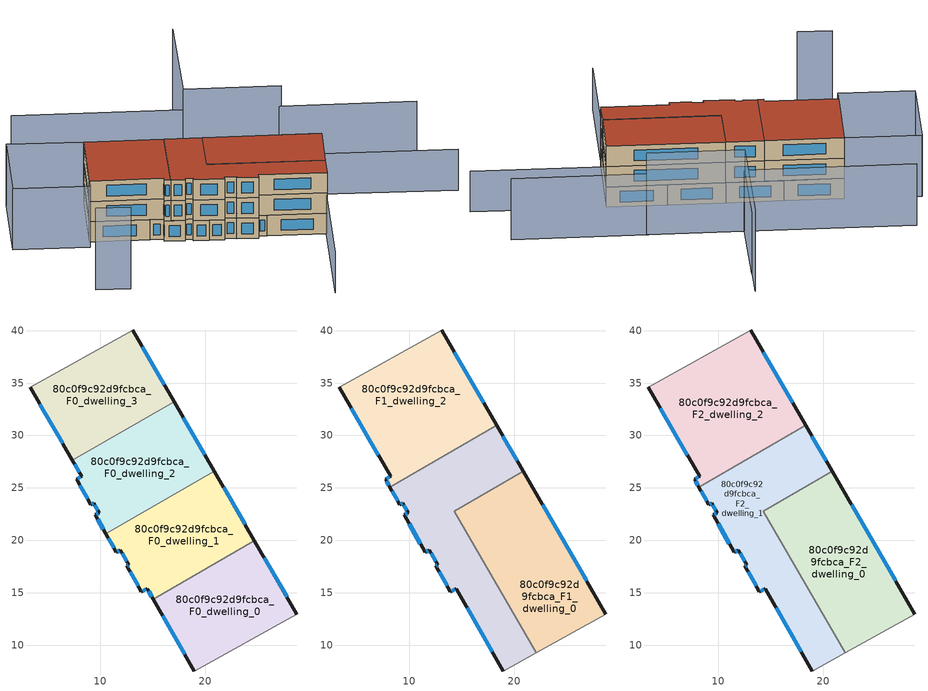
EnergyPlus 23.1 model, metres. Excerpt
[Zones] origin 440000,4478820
80c0f9c92d9fcbca_F0_dwelling_0
 floor ground (EU_floor_Construction): 24.7,19.97 28.76,12.96 18.95,7.53 15.05,14.38 z0
 wall outside (EU_wall_Construction): 28.76,12.96 24.7,19.97 / 15.05,14.38 18.95,7.53 z0:3
 wall adiabatic (EU_wall_Construction): 18.95,7.53 28.76,12.96 z0:3
 wall to 80c0f9c92d9fcbca_F0_dwelling_1 (EU_wall_Construction): 24.7,19.97 15.05,14.38 z0:3
 window (EU_Window_Construction): 27.81,14.6 25.65,18.33 / 15.96,12.77 18.03,9.13 z0.7:2.3
80c0f9c92d9fcbca_F0_dwelling_1
 floor ground (EU_floor_Construction): 20.87,26.59 24.7,19.97 15.05,14.38 14.47,15.39 13.92,15.07 12.51,17.56 12.71,17.67 11.91,19.07 11.53,18.85 10.53,20.61 z0
 wall outside (EU_wall_Construction): 10.53,20.61 11.53,18.85 11.91,19.07 12.71,17.67 12.51,17.56 13.92,15.07 14.47,15.39 15.05,14.38 / 24.7,19.97 20.87,26.59 z0:3
 wall to 80c0f9c92d9fcbca_F0_dwelling_2 (EU_wall_Construction): 20.87,26.59 10.53,20.61 z0:3
 window (EU_Window_Construction): 14.05,15.14 14.34,15.31 / 12.84,16.97 13.59,15.65 / 12.66,17.64 12.55,17.58 / 12.1,18.74 12.52,17.99 / 11.62,18.9 11.82,19.02 / 10.77,20.2 11.3,19.26 / 23.8,21.52 21.76,25.04 / 14.61,15.15 14.91,14.61 z0.7:2.3
80c0f9c92d9fcbca_F0_dwelling_2
 floor ground (EU_floor_Construction): 17.02,33.23 20.87,26.59 10.53,20.61 9.5,22.42 9.88,22.64 9.36,23.55 9.09,23.4 7.72,25.81 8.2,26.13 7.33,27.62 z0
 wall outside (EU_wall_Construction): 7.33,27.62 8.2,26.13 7.72,25.81 9.09,23.4 9.36,23.55 9.88,22.64 9.5,22.42 10.53,20.61 / 20.87,26.59 17.02,33.23 z0:3
 wall to 80c0f9c92d9fcbca_F0_dwelling_3 (EU_wall_Construction): 17.02,33.23 7.33,27.62 z0:3
 window (EU_Window_Construction): 9.79,22.59 9.59,22.47 / 9.48,23.34 9.75,22.85 / 9.15,23.44 9.29,23.52 / 8.04,25.24 8.77,23.96 / 8.09,26.05 7.83,25.88 / 7.53,27.27 8,26.48 / 19.97,28.15 17.92,31.68 / 9.74,22 10.29,21.03 z0.7:2.3
80c0f9c92d9fcbca_F0_dwelling_3
 floor ground (EU_floor_Construction): 13.07,40.06 17.02,33.23 7.33,27.62 3.28,34.59 z0
 wall outside (EU_wall_Construction): 17.02,33.23 13.07,40.06 / 3.28,34.59 7.33,27.62 z0:3
 wall adiabatic (EU_wall_Construction): 13.07,40.06 3.28,34.59 z0:3
 window (EU_Window_Construction): 16.1,34.83 13.99,38.46 / 4.23,32.96 6.38,29.25 z0.7:2.3
80c0f9c92d9fcbca_F1_dwelling_0
 floor to 80c0f9c92d9fcbca_F0_dwelling_0 (EU_floor_Construction): 24.7,19.97 28.76,12.96 22.1,9.27 18.11,16.15 z3
 floor to 80c0f9c92d9fcbca_F0_dwelling_1 (EU_floor_Construction): 20.88,26.57 24.7,19.97 18.11,16.15 14.29,22.75 z3
 wall outside (EU_wall_Construction): 28.76,12.96 20.88,26.57 z3:6
 wall adiabatic (EU_wall_Construction): 22.1,9.27 28.76,12.96 z3:6
 wall to 80c0f9c92d9fcbca_F1_dwelling_1 (EU_wall_Construction): 20.88,26.57 14.29,22.75 22.1,9.27 z3:6
 window (EU_Window_Construction): 26.91,16.15 22.72,23.38 z3.7:5.3
80c0f9c92d9fcbca_F1_dwelling_1
 floor to 80c0f9c92d9fcbca_F0_dwelling_0 (EU_floor_Construction): 18.11,16.15 22.1,9.27 18.94,7.53 15.05,14.38 z3
 floor to 80c0f9c92d9fcbca_F0_dwelling_1 (EU_floor_Construction): 20.87,26.59 20.88,26.57 14.29,22.75 18.11,16.15 15.05,14.38 14.47,15.39 13.92,15.07 12.5,17.56 12.71,17.67 11.91,19.07 11.53,18.85 10.53,20.61 z3
 floor to 80c0f9c92d9fcbca_F0_dwelling_2 (EU_floor_Construction): 18.33,30.97 20.87,26.59 10.53,20.61 9.5,22.42 9.88,22.64 9.36,23.55 9.09,23.4 8.14,25.07 z3
 wall outside (EU_wall_Construction): 8.14,25.07 9.09,23.4 9.36,23.55 9.88,22.64 9.5,22.42 11.53,18.85 11.91,19.07 12.71,17.67 12.51,17.56 13.92,15.07 14.47,15.39 18.95,7.53 / 20.88,26.57 18.33,30.97 z3:6
 wall adiabatic (EU_wall_Construction): 18.95,7.53 22.1,9.27 z3:6
 wall to 80c0f9c92d9fcbca_F1_dwelling_2 (EU_wall_Construction): 18.33,30.97 8.14,25.07 z3:6
 window (EU_Window_Construction): 15.52,13.55 17.9,9.37 / 14.05,15.14 14.34,15.31 / 12.84,16.97 13.59,15.65 / 12.66,17.64 12.55,17.58 / 12.1,18.74 12.52,17.99 / 11.62,18.9 11.82,19.02 / 9.98,21.58 11.06,19.69 / 9.79,22.59 9.59,22.47 / 9.48,23.34 9.75,22.85 / 9.15,23.44 9.29,23.52 / 8.36,24.68 8.87,23.79 / 20.28,27.6 18.93,29.94 z3.7:5.3
80c0f9c92d9fcbca_F1_dwelling_2
 floor to 80c0f9c92d9fcbca_F0_dwelling_2 (EU_floor_Construction): 17.02,33.23 18.33,30.97 8.14,25.07 7.72,25.81 8.2,26.13 7.33,27.62 z3
 floor to 80c0f9c92d9fcbca_F0_dwelling_3 (EU_floor_Construction): 13.07,40.06 17.02,33.23 7.33,27.62 3.28,34.59 z3
 wall outside (EU_wall_Construction): 3.28,34.59 8.2,26.13 7.72,25.81 8.14,25.07 / 18.33,30.97 13.07,40.06 z3:6
 wall adiabatic (EU_wall_Construction): 13.07,40.06 3.28,34.59 z3:6
 window (EU_Window_Construction): 7.82,25.64 8.04,25.24 / 8.09,26.05 7.83,25.88 / 4.43,32.61 7.05,28.11 / 17.1,33.1 14.3,37.93 z3.7:5.3
80c0f9c92d9fcbca_F2_dwelling_0
 floor to 80c0f9c92d9fcbca_F1_dwelling_0 (EU_floor_Construction): 20.88,26.57 28.76,12.96 22.1,9.27 14.29,22.75 z6
 wall outside (EU_wall_Construction): 28.76,12.96 20.88,26.57 z6:9
 wall adiabatic (EU_wall_Construction): 22.1,9.27 28.76,12.96 z6:9
 wall to 80c0f9c92d9fcbca_F2_dwelling_1 (EU_wall_Construction): 20.88,26.57 14.29,22.75 22.1,9.27 z6:9
 window (EU_Window_Construction): 26.91,16.15 22.72,23.38 z6.7:8.3
 roof outside (EU_roof_Construction): 28.76,12.96 20.88,26.57 14.29,22.75 22.1,9.27 z9
80c0f9c92d9fcbca_F2_dwelling_1
 floor to 80c0f9c92d9fcbca_F1_dwelling_1 (EU_floor_Construction): 18.33,30.97 20.88,26.57 14.29,22.75 22.1,9.27 18.94,7.53 14.47,15.39 13.92,15.07 12.5,17.56 12.71,17.67 11.91,19.07 11.53,18.85 9.5,22.42 9.88,22.64 9.36,23.55 9.09,23.4 8.14,25.07 z6
 wall outside (EU_wall_Construction): 8.14,25.07 9.09,23.4 9.36,23.55 9.88,22.64 9.5,22.42 11.53,18.85 11.91,19.07 12.71,17.67 12.51,17.56 13.92,15.07 14.47,15.39 18.95,7.53 / 20.88,26.57 18.33,30.97 z6:9
 wall adiabatic (EU_wall_Construction): 18.95,7.53 22.1,9.27 z6:9
 wall to 80c0f9c92d9fcbca_F2_dwelling_2 (EU_wall_Construction): 18.33,30.97 8.14,25.07 z6:9
 window (EU_Window_Construction): 15.52,13.55 17.9,9.37 / 14.05,15.14 14.34,15.31 / 12.84,16.97 13.59,15.65 / 12.66,17.64 12.55,17.58 / 12.1,18.74 12.52,17.99 / 11.62,18.9 11.82,19.02 / 9.98,21.58 11.06,19.69 / 9.79,22.59 9.59,22.47 / 9.48,23.34 9.75,22.85 / 9.15,23.44 9.29,23.52 / 8.36,24.68 8.87,23.79 / 20.28,27.6 18.93,29.94 z6.7:8.3
 roof outside (EU_roof_Construction): 22.1,9.27 14.29,22.75 20.88,26.57 18.33,30.97 8.14,25.07 9.09,23.4 9.36,23.55 9.88,22.64 9.5,22.42 11.53,18.85 11.91,19.07 12.71,17.67 12.51,17.56 13.92,15.07 14.47,15.39 18.95,7.53 z9
80c0f9c92d9fcbca_F2_dwelling_2
 floor to 80c0f9c92d9fcbca_F1_dwelling_2 (EU_floor_Construction): 13.07,40.06 18.33,30.97 8.14,25.07 7.72,25.81 8.2,26.13 3.28,34.59 z6
 wall outside (EU_wall_Construction): 3.28,34.59 8.2,26.13 7.72,25.81 8.14,25.07 / 18.33,30.97 13.07,40.06 z6:9
 wall adiabatic (EU_wall_Construction): 13.07,40.06 3.28,34.59 z6:9
 window (EU_Window_Construction): 7.82,25.64 8.04,25.24 / 8.09,26.05 7.83,25.88 / 4.43,32.61 7.05,28.11 / 17.1,33.1 14.3,37.93 z6.7:8.3
 roof outside (EU_roof_Construction): 18.33,30.97 13.07,40.06 3.28,34.59 8.2,26.13 7.72,25.81 8.14,25.07 z9
shading: 4.16,-0.7 28.71,13.17 / 28.71,13.17 37.6,-2.56 z0:6; 42.42,5.73 33.37,21.39 / 37.61,38.33 27.08,32.25 / 27.08,32.25 15.73,51.88 / -3,42.69 8.05,48.94 / 8.05,48.94 13.07,40.06 / 13.07,40.06 2.01,33.82 / 2.01,33.82 -3,42.69 z0:9; 33.51,21.14 27.06,32.27 / 27.06,32.27 41.94,40.9 / -8.58,27.98 -6.33,23.93 z0:12
[Building]
EU S2 Campaign: North Axis=0; Terrain=City; Solar Distribution=FullExterior
[Site:Location]
Madrid: Latitude=40.5; Longitude=-3.5; Time Zone=1; Elevation=609
[SizingPeriod:WeatherFileDays]
AnnualSizingPeriod: Begin Month=1; Begin Day of Month=1; End Month=12; End Day of Month=31; Day of Week for Start Day=Monday; Use Weather File Daylight Saving Period=No; Use Weather File Rain and Snow Indicators=No
[MATERIAL]
EU_InternalMass_Material: Roughness=MediumRough; Thickness=0.1; Conductivity=1; Density=1800; Specific Heat=900; Thermal Absorptance=0.9; Solar Absorptance=0.7; Visible Absorptance=0.7
[MATERIAL:NOMASS] Roughness=MediumRough; Thermal Absorptance=0.9; Solar Absorptance=0.7; Visible Absorptance=0.7
Name | Thermal Resistance
EU_wall_NoMass | 0.419739
EU_roof_NoMass | 0.352165
EU_floor_NoMass | 0.608284
[WINDOWMATERIAL:SIMPLEGLAZINGSYSTEM]
EU_Window_SimpleGlazing: UFactor=4.8352; Solar Heat Gain Coefficient=0.85; Visible Transmittance=0.85
[CONSTRUCTION]
EU_wall_Construction: EU_wall_NoMass
EU_roof_Construction: EU_roof_NoMass
EU_floor_Construction: EU_floor_NoMass
EU_Window_Construction: EU_Window_SimpleGlazing
EU_InternalMass_Construction: EU_InternalMass_Material
[ZONE] Type=1; Multiplier=1; Ceiling Height=autocalculate; Floor Area=autocalculate; Part of Total Floor Area=Yes
Name | Volume
80c0f9c92d9fcbca_F0_dwelling_0 | 268.129
80c0f9c92d9fcbca_F1_dwelling_0 | 357.512
80c0f9c92d9fcbca_F2_dwelling_0 | 357.516
80c0f9c92d9fcbca_F0_dwelling_1 | 268.122
80c0f9c92d9fcbca_F1_dwelling_1 | 357.509
80c0f9c92d9fcbca_F2_dwelling_1 | 357.514
80c0f9c92d9fcbca_F0_dwelling_2 | 268.125
80c0f9c92d9fcbca_F1_dwelling_2; 80c0f9c92d9fcbca_F2_dwelling_2 | 357.479
80c0f9c92d9fcbca_F0_dwelling_3 | 268.143
[INTERNALMASS] Construction=EU_InternalMass_Construction
Name | Zone or ZoneList | Surface Area
80c0f9c92d9fcbca_F0_dwelling_0_EU_InternalMass | 80c0f9c92d9fcbca_F0_dwelling_0 | 89.3761
80c0f9c92d9fcbca_F0_dwelling_1_EU_InternalMass | 80c0f9c92d9fcbca_F0_dwelling_1 | 89.3746
80c0f9c92d9fcbca_F0_dwelling_2_EU_InternalMass | 80c0f9c92d9fcbca_F0_dwelling_2 | 89.375
80c0f9c92d9fcbca_F0_dwelling_3_EU_InternalMass | 80c0f9c92d9fcbca_F0_dwelling_3 | 89.3811
80c0f9c92d9fcbca_F1_dwelling_0_EU_InternalMass | 80c0f9c92d9fcbca_F1_dwelling_0 | 119.17
80c0f9c92d9fcbca_F1_dwelling_1_EU_InternalMass | 80c0f9c92d9fcbca_F1_dwelling_1 | 119.171
80c0f9c92d9fcbca_F1_dwelling_2_EU_InternalMass | 80c0f9c92d9fcbca_F1_dwelling_2 | 119.159
80c0f9c92d9fcbca_F2_dwelling_0_EU_InternalMass | 80c0f9c92d9fcbca_F2_dwelling_0 | 119.17
80c0f9c92d9fcbca_F2_dwelling_1_EU_InternalMass | 80c0f9c92d9fcbca_F2_dwelling_1 | 119.171
80c0f9c92d9fcbca_F2_dwelling_2_EU_InternalMass | 80c0f9c92d9fcbca_F2_dwelling_2 | 119.159
[OTHEREQUIPMENT] Fuel Type=Electricity; Design Level Calculation Method=Watts/Area; Power per Zone Floor Area=1; Fraction Latent=0; Fraction Radiant=0; Fraction Lost=0; Carbon Dioxide Generation Rate=0; EndUse Subcategory=EU_Step8_InternalGains
Name | Zone or ZoneList or Space or SpaceList | Schedule
EU_Step8_InternalGain_80c0f9c92d9fcbca_F0_dwelling_0_f000 | 80c0f9c92d9fcbca_F0_dwelling_0 | EU_Step8_GainSchedule_80c0f9c92d9fcbca_F0_dwelling_0_f000
EU_Step8_InternalGain_80c0f9c92d9fcbca_F0_dwelling_1_f000 | 80c0f9c92d9fcbca_F0_dwelling_1 | EU_Step8_GainSchedule_80c0f9c92d9fcbca_F0_dwelling_1_f000
EU_Step8_InternalGain_80c0f9c92d9fcbca_F0_dwelling_2_f000 | 80c0f9c92d9fcbca_F0_dwelling_2 | EU_Step8_GainSchedule_80c0f9c92d9fcbca_F0_dwelling_2_f000
EU_Step8_InternalGain_80c0f9c92d9fcbca_F0_dwelling_3_f000 | 80c0f9c92d9fcbca_F0_dwelling_3 | EU_Step8_GainSchedule_80c0f9c92d9fcbca_F0_dwelling_3_f000
EU_Step8_InternalGain_80c0f9c92d9fcbca_F1_dwelling_0_f000 | 80c0f9c92d9fcbca_F1_dwelling_0 | EU_Step8_GainSchedule_80c0f9c92d9fcbca_F1_dwelling_0_f000
EU_Step8_InternalGain_80c0f9c92d9fcbca_F1_dwelling_1_f000 | 80c0f9c92d9fcbca_F1_dwelling_1 | EU_Step8_GainSchedule_80c0f9c92d9fcbca_F1_dwelling_1_f000
EU_Step8_InternalGain_80c0f9c92d9fcbca_F1_dwelling_2_f000 | 80c0f9c92d9fcbca_F1_dwelling_2 | EU_Step8_GainSchedule_80c0f9c92d9fcbca_F1_dwelling_2_f000
EU_Step8_InternalGain_80c0f9c92d9fcbca_F2_dwelling_0_f000 | 80c0f9c92d9fcbca_F2_dwelling_0 | EU_Step8_GainSchedule_80c0f9c92d9fcbca_F2_dwelling_0_f000
EU_Step8_InternalGain_80c0f9c92d9fcbca_F2_dwelling_1_f000 | 80c0f9c92d9fcbca_F2_dwelling_1 | EU_Step8_GainSchedule_80c0f9c92d9fcbca_F2_dwelling_1_f000
EU_Step8_InternalGain_80c0f9c92d9fcbca_F2_dwelling_2_f000 | 80c0f9c92d9fcbca_F2_dwelling_2 | EU_Step8_GainSchedule_80c0f9c92d9fcbca_F2_dwelling_2_f000
[ZONEVENTILATION:DESIGNFLOWRATE] Schedule=EU_AlwaysOn; Design Flow Rate Calculation Method=AirChanges/Hour; Air Changes per Hour=0.703302; Ventilation Type=Natural; Fan Pressure Rise=0; Fan Total Efficiency=1; Constant Term Coefficient=1; Temperature Term Coefficient=0; Velocity Term Coefficient=0; Velocity Squared Term Coefficient=0; Minimum Indoor Temperature=-100; Maximum Indoor Temperature=100; Delta Temperature=-100; Minimum Outdoor Temperature=-100; Maximum Outdoor Temperature=100; Maximum Wind Speed=40
Name | Zone or ZoneList or Space or SpaceList
EU_ConstantAir_80c0f9c92d9fcbca_F0_dwelling_0 | 80c0f9c92d9fcbca_F0_dwelling_0
EU_ConstantAir_80c0f9c92d9fcbca_F0_dwelling_1 | 80c0f9c92d9fcbca_F0_dwelling_1
EU_ConstantAir_80c0f9c92d9fcbca_F0_dwelling_2 | 80c0f9c92d9fcbca_F0_dwelling_2
EU_ConstantAir_80c0f9c92d9fcbca_F0_dwelling_3 | 80c0f9c92d9fcbca_F0_dwelling_3
EU_ConstantAir_80c0f9c92d9fcbca_F1_dwelling_0 | 80c0f9c92d9fcbca_F1_dwelling_0
EU_ConstantAir_80c0f9c92d9fcbca_F1_dwelling_1 | 80c0f9c92d9fcbca_F1_dwelling_1
EU_ConstantAir_80c0f9c92d9fcbca_F1_dwelling_2 | 80c0f9c92d9fcbca_F1_dwelling_2
EU_ConstantAir_80c0f9c92d9fcbca_F2_dwelling_0 | 80c0f9c92d9fcbca_F2_dwelling_0
EU_ConstantAir_80c0f9c92d9fcbca_F2_dwelling_1 | 80c0f9c92d9fcbca_F2_dwelling_1
EU_ConstantAir_80c0f9c92d9fcbca_F2_dwelling_2 | 80c0f9c92d9fcbca_F2_dwelling_2
[HVACTEMPLATE:THERMOSTAT] Constant Heating Setpoint=20; Constant Cooling Setpoint=50
EU_HeatOnly_80c0f9c92d9fcbca_F0_dwelling_0; EU_HeatOnly_80c0f9c92d9fcbca_F0_dwelling_1; EU_HeatOnly_80c0f9c92d9fcbca_F0_dwelling_2; EU_HeatOnly_80c0f9c92d9fcbca_F0_dwelling_3; EU_HeatOnly_80c0f9c92d9fcbca_F1_dwelling_0; EU_HeatOnly_80c0f9c92d9fcbca_F1_dwelling_1; EU_HeatOnly_80c0f9c92d9fcbca_F1_dwelling_2; EU_HeatOnly_80c0f9c92d9fcbca_F2_dwelling_0; EU_HeatOnly_80c0f9c92d9fcbca_F2_dwelling_1; EU_HeatOnly_80c0f9c92d9fcbca_F2_dwelling_2
[HVACTEMPLATE:ZONE:IDEALLOADSAIRSYSTEM] System Availability Schedule=EU_AlwaysOn; Maximum Heating Supply Air Temperature=50; Minimum Cooling Supply Air Temperature=13; Maximum Heating Supply Air Humidity Ratio=0.0156; Minimum Cooling Supply Air Humidity Ratio=0.0077; Heating Limit=NoLimit; Cooling Limit=NoLimit; Heating Availability Schedule=EU_AlwaysOn; Cooling Availability Schedule=EU_CoolingOff; Dehumidification Control Type=ConstantSensibleHeatRatio; Cooling Sensible Heat Ratio=0.7; Dehumidification Setpoint=60; Humidification Control Type=None; Humidification Setpoint=30; Outdoor Air Method=None; Outdoor Air Flow Rate per Person=0.00944; Outdoor Air Flow Rate per Zone Floor Area=0; Outdoor Air Flow Rate per Zone=0; Demand Controlled Ventilation Type=None; Outdoor Air Economizer Type=NoEconomizer; Heat Recovery Type=None; Sensible Heat Recovery Effectiveness=0.7; Latent Heat Recovery Effectiveness=0.65
Name | Template Thermostat
80c0f9c92d9fcbca_F0_dwelling_0 | EU_HeatOnly_80c0f9c92d9fcbca_F0_dwelling_0
80c0f9c92d9fcbca_F0_dwelling_1 | EU_HeatOnly_80c0f9c92d9fcbca_F0_dwelling_1
80c0f9c92d9fcbca_F0_dwelling_2 | EU_HeatOnly_80c0f9c92d9fcbca_F0_dwelling_2
80c0f9c92d9fcbca_F0_dwelling_3 | EU_HeatOnly_80c0f9c92d9fcbca_F0_dwelling_3
80c0f9c92d9fcbca_F1_dwelling_0 | EU_HeatOnly_80c0f9c92d9fcbca_F1_dwelling_0
80c0f9c92d9fcbca_F1_dwelling_1 | EU_HeatOnly_80c0f9c92d9fcbca_F1_dwelling_1
80c0f9c92d9fcbca_F1_dwelling_2 | EU_HeatOnly_80c0f9c92d9fcbca_F1_dwelling_2
80c0f9c92d9fcbca_F2_dwelling_0 | EU_HeatOnly_80c0f9c92d9fcbca_F2_dwelling_0
80c0f9c92d9fcbca_F2_dwelling_1 | EU_HeatOnly_80c0f9c92d9fcbca_F2_dwelling_1
80c0f9c92d9fcbca_F2_dwelling_2 | EU_HeatOnly_80c0f9c92d9fcbca_F2_dwelling_2
[SIZING:ZONE] Zone Cooling Design Supply Air Temperature Input Method=SupplyAirTemperature; Zone Cooling Design Supply Air Temperature=13; Zone Heating Design Supply Air Temperature Input Method=SupplyAirTemperature; Zone Heating Design Supply Air Temperature=50; Zone Cooling Design Supply Air Humidity Ratio=0.008; Zone Heating Design Supply Air Humidity Ratio=0.008; Cooling Design Air Flow Method=DesignDay; Cooling Design Air Flow Rate=0; Cooling Minimum Air Flow per Zone Floor Area=0.000762; Cooling Minimum Air Flow=0; Cooling Minimum Air Flow Fraction=0.2; Heating Design Air Flow Method=DesignDay; Heating Design Air Flow Rate=0; Heating Maximum Air Flow per Zone Floor Area=0.002032; Heating Maximum Air Flow=0.141576; Heating Maximum Air Flow Fraction=0.3; Account for Dedicated Outdoor Air System=No; Dedicated Outdoor Air System Control Strategy=NeutralSupplyAir; Dedicated Outdoor Air Low Setpoint Temperature for Design=autosize; Dedicated Outdoor Air High Setpoint Temperature for Design=autosize; Zone Load Sizing Method=Sensible Load Only No Latent Load; Zone Latent Cooling Design Supply Air Humidity Ratio Input Method=HumidityRatioDifference; Zone Cooling Design Supply Air Humidity Ratio Difference=0.005; Zone Latent Heating Design Supply Air Humidity Ratio Input Method=HumidityRatioDifference; Zone Humidification Design Supply Air Humidity Ratio Difference=0.005
80c0f9c92d9fcbca_F0_dwelling_0; 80c0f9c92d9fcbca_F0_dwelling_1; 80c0f9c92d9fcbca_F0_dwelling_2; 80c0f9c92d9fcbca_F0_dwelling_3; 80c0f9c92d9fcbca_F1_dwelling_0; 80c0f9c92d9fcbca_F1_dwelling_1; 80c0f9c92d9fcbca_F1_dwelling_2; 80c0f9c92d9fcbca_F2_dwelling_0; 80c0f9c92d9fcbca_F2_dwelling_1; 80c0f9c92d9fcbca_F2_dwelling_2
[SCHEDULE:CONSTANT]
Name | Hourly Value
EU_AlwaysOn | 1
EU_CoolingOff | 0
[SCHEDULE:FILE] Column Number=1; Rows to Skip at Top=0; Number of Hours of Data=8760; Column Separator=Comma; Interpolate to Timestep=No; Minutes per Item=60; Adjust Schedule for Daylight Savings=Yes
Name | File
EU_Step8_GainSchedule_80c0f9c92d9fcbca_F0_dwelling_0_f000 | ../../schedules/80c0f9c92d9fcbca/80c0f9c92d9fcbca_F0_dwelling_0_f000_gain.csv
EU_Step8_GainSchedule_80c0f9c92d9fcbca_F0_dwelling_1_f000 | ../../schedules/80c0f9c92d9fcbca/80c0f9c92d9fcbca_F0_dwelling_1_f000_gain.csv
EU_Step8_GainSchedule_80c0f9c92d9fcbca_F0_dwelling_2_f000 | ../../schedules/80c0f9c92d9fcbca/80c0f9c92d9fcbca_F0_dwelling_2_f000_gain.csv
EU_Step8_GainSchedule_80c0f9c92d9fcbca_F0_dwelling_3_f000 | ../../schedules/80c0f9c92d9fcbca/80c0f9c92d9fcbca_F0_dwelling_3_f000_gain.csv
EU_Step8_GainSchedule_80c0f9c92d9fcbca_F1_dwelling_0_f000 | ../../schedules/80c0f9c92d9fcbca/80c0f9c92d9fcbca_F1_dwelling_0_f000_gain.csv
EU_Step8_GainSchedule_80c0f9c92d9fcbca_F1_dwelling_1_f000 | ../../schedules/80c0f9c92d9fcbca/80c0f9c92d9fcbca_F1_dwelling_1_f000_gain.csv
EU_Step8_GainSchedule_80c0f9c92d9fcbca_F1_dwelling_2_f000 | ../../schedules/80c0f9c92d9fcbca/80c0f9c92d9fcbca_F1_dwelling_2_f000_gain.csv
EU_Step8_GainSchedule_80c0f9c92d9fcbca_F2_dwelling_0_f000 | ../../schedules/80c0f9c92d9fcbca/80c0f9c92d9fcbca_F2_dwelling_0_f000_gain.csv
EU_Step8_GainSchedule_80c0f9c92d9fcbca_F2_dwelling_1_f000 | ../../schedules/80c0f9c92d9fcbca/80c0f9c92d9fcbca_F2_dwelling_1_f000_gain.csv
EU_Step8_GainSchedule_80c0f9c92d9fcbca_F2_dwelling_2_f000 | ../../schedules/80c0f9c92d9fcbca/80c0f9c92d9fcbca_F2_dwelling_2_f000_gain.csv
